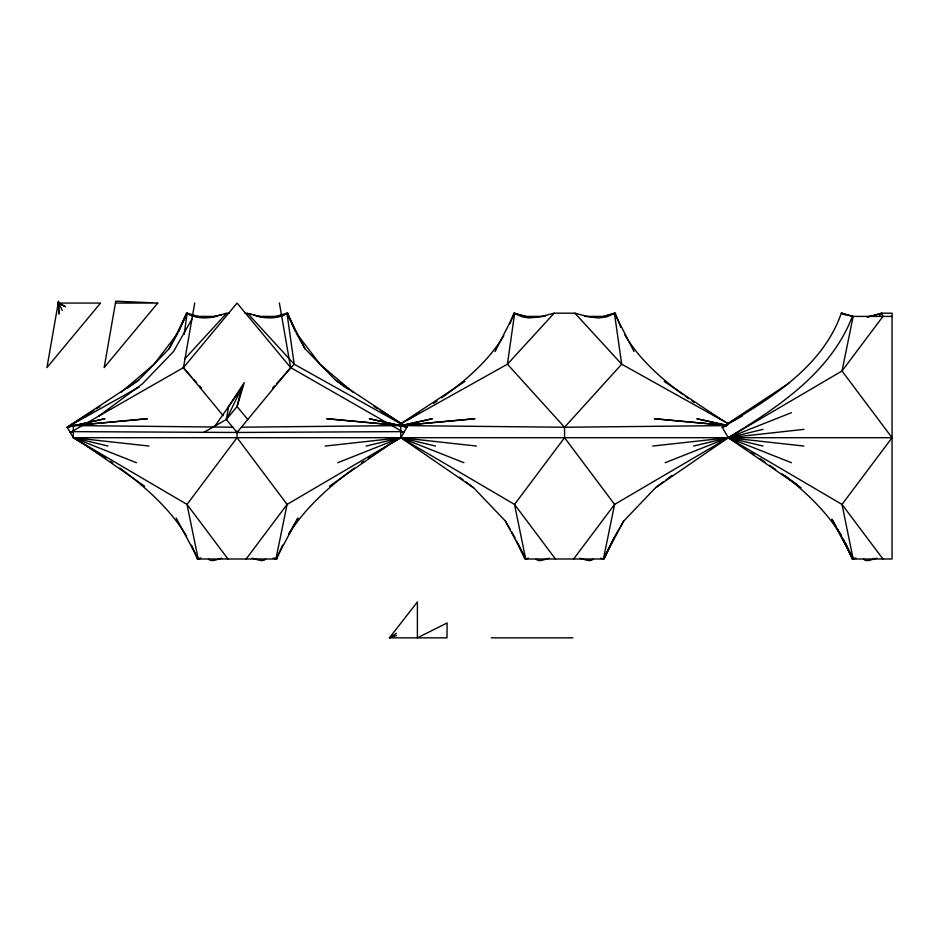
<?xml version="1.0" encoding="UTF-8"?>
<svg xmlns="http://www.w3.org/2000/svg" width="939" height="939" viewBox="0 0 939 939"><rect width="100%" height="100%" fill="white"/><g stroke="black" fill="none" stroke-linecap="round" stroke-linejoin="round"><path stroke-width="1.41" d="M184.15 334.448L187.178 313.192L198.188 316.408M525.687 316.408L514.666 313.192L507.412 364.203L564.55 427.245L564.55 437.703L514.525 504.419L525.687 558.998L528.434 558.189M58.535 301.161L46.95 367.595L100.543 303.062L58.206 303.062L65.507 306.736L58.288 302.593M194.725 303.062L183.469 367.595L223.2 415.695M273.179 558.189L275.925 558.998L287.088 504.419L400.8 437.703L406.939 427.245L335.376 380.049L304.964 348.698L296.255 333.075L320.164 364.379L352.724 392.068M215.019 425.989L241.734 387.807L237.062 406.587L226.346 419.498L203.693 432.468M265.596 559.221C262.85 562.449 256.171 559.01 252.251 558.224M593.084 559.221C590.032 562.531 583.718 558.905 579.75 558.224M615.245 313.192L606.441 316.936L598.507 317.981L588.765 316.842L574.938 313.192L554.163 313.192L539.362 317.03L528.551 317.922L521.99 316.736L513.868 313.192L509.854 323.838M573.647 558.998L614.587 504.419L842.013 370.987L853.175 316.408L841.321 313.192C822.4 367.595 769.147 399.415 722.161 427.245L728.3 437.703L801.084 487.74M197.413 558.998L276.7 558.998L282.627 545.101M187.777 313.567L187.178 313.192L178.48 331.749L186.309 313.192C195.676 318.603 207.308 319.154 217.707 315.727M241.734 387.807L226.346 419.498L228.588 406.587L244.269 382.596L237.062 406.587L247.779 419.498M127.328 388.323L138.749 380.049L169.149 348.698L187.178 313.192M495.064 351.538L514.666 313.192M663.697 481.59L655.528 487.74L623.684 521.098L603.425 558.998L600.667 558.189M275.925 558.998L297.945 518.058L288.825 533.833M169.149 348.698L177.858 333.075L153.949 364.379L121.389 392.068M191.908 319.201L173.539 351.503L142.411 383.863L98.548 416.259M614.705 536.58L623.684 521.098M503.809 335.681C488.515 361.092 465.462 380.694 441.635 397.831M288.801 534.091C305.421 507.541 329.366 486.555 354.285 468.033M237.062 431.165L237.062 437.703L187.025 504.419L198.188 558.998L200.946 558.189M246.159 558.998L287.088 504.419L237.062 437.703M877.437 314.448L881.662 313.192L882.953 316.408L842.013 370.987L892.05 437.703L842.013 504.419L853.175 558.998L855.934 558.189M157.764 303.062L104.17 367.595L115.767 301.161L157.764 303.062L115.438 303.062M272.521 388.112L274.493 385.941M276.465 383.769L294.2 364.203L286.947 313.192L275.925 316.408M403.735 425.602L564.55 427.245L621.7 364.203L614.435 313.192L603.425 316.408M184.783 358.886L226.663 313.192L229.269 313.192M554.163 313.192L507.412 364.203L401 423.7M879.714 315.316L881.662 313.192L892.05 313.192L892.05 558.998L852.366 558.998M666.033 479.841L671.866 475.451M361.398 462.974L363.769 461.284M329.472 486.226L388.206 445.286L400.8 437.703L476.425 446.048M655.528 487.74L728.3 437.703C777.422 407.585 830.886 372.583 852.354 316.408L841.309 313.192M433.572 403.394L437.058 401.012M400.906 423.665L464.864 381.469M368.334 458.173L370.6 456.659M372.865 455.145L388.206 445.286M138.749 380.049L67.174 427.245L73.312 437.703L105.778 458.173M724.591 425.637L788.889 383.253M255.807 315.574C266.359 319.096 278.273 318.826 287.792 313.192M396.434 633.356L389.439 637.839L446.999 637.839L447.128 622.968L417.397 637.839L417.397 601.946L389.439 637.839L396.434 635.597M93.935 410.355L67.174 427.245L104.804 418.735L67.174 427.245L139.383 386.868M96.365 408.817L100.015 406.517M407.15 420.085L418.947 412.925M742.432 415.907L722.161 427.245L725.847 426.236M337.7 462.716L400.8 437.703L435.485 446.048M665.188 462.716L791.413 412.691M221.862 558.224C217.789 558.846 211.968 562.578 208.517 559.221M549.362 558.224C545.301 558.811 539.432 562.614 536.016 559.221M876.862 558.224C872.824 558.787 866.779 562.707 863.493 559.139M226.064 313.368L225.43 313.567M881.064 313.368L880.453 313.556M225.771 313.462L221.181 314.8M880.16 313.649L879.256 313.919M878.658 314.096L876.427 314.729M605.632 316.009L615.303 313.192L620.796 327.382M200.124 558.189L197.366 558.998L191.497 545.101M832.916 521.098L853.175 558.998L843.21 539.021L852.354 558.998L855.112 558.189M877.167 314.53L873.54 315.516M221.874 314.612L220.442 315.011M220.43 315.011L219.738 315.199M875.171 315.081L867.343 316.936M217.062 315.891L219.667 315.222M219.421 315.281L218.67 315.481M872.707 315.727L871.979 315.915M871.615 315.997L869.937 316.396M366.128 446.048L400.8 437.703L463.913 462.716M693.616 446.048L762.984 429.369M215.477 316.267L212.331 316.948M404.427 425.038L432.304 418.735L403.664 424.956M869.408 316.513L867.331 316.948M325.187 446.048L400.8 437.703L514.525 504.419L555.454 558.998M652.687 446.048L803.925 429.369M241.44 427.198L400.8 425.578L406.939 427.245L380.178 410.355M564.55 427.245L726.845 425.59M244.856 313.192L249.187 313.72M197.378 316.408L217.402 316.408M256.793 316.408L276.547 316.408M524.913 316.408L545.066 316.408M584.586 316.408L604.2 316.408M852.401 316.408L892.05 316.408M892.05 437.703L73.312 437.703L73.312 425.578L147.27 418.735L73.312 425.578L232.672 427.198M491.297 637.839L572.872 637.839M737.467 443.22L728.3 437.703L803.925 446.048M148.925 446.048L73.312 437.703L187.025 504.419L227.966 558.998M261.781 316.948L259.692 316.513M726.868 425.261L696.808 418.735L726.082 425.355M259.281 316.42L258.565 316.255M258.213 316.173L257.497 315.997M882.953 558.998L842.013 504.419L728.3 437.703L762.984 446.048M107.997 446.048L73.312 437.703L136.425 462.716M257.133 315.915L254.187 315.152M255.572 315.516L254.387 315.199M253.906 315.07L249.434 313.79M251.64 314.436L250.748 314.178M513.809 313.192L524.854 316.408M273.988 558.189L276.759 558.998M249.844 313.919L248.694 313.567M728.3 437.703L791.413 462.716M845.335 315.011L842.166 313.192M707.936 411.493L728.206 423.665L621.7 364.203L574.938 313.192M188.516 314.013L187.906 313.649M843.492 314.002L842.893 313.638M374.098 406.517L377.748 408.817M664.249 381.469L721.962 420.085M692.043 401.012L694.367 402.596M510.253 529.432L505.428 521.098L473.585 487.74L400.8 437.703L400.8 425.578L369.309 418.735L406.939 427.245L294.2 364.203L247.45 313.192M751.693 452.809L754.087 454.476M760.074 458.655L764.874 461.988M769.663 465.333L775.661 469.512M781.647 473.69L797.234 484.547M85.907 445.286L144.641 486.226M110.356 461.284L112.727 462.974M335.376 380.049L347.935 389.145M683.123 394.65C660.516 378.053 638.954 358.874 624.564 334.495M685.294 396.246L688.557 398.629M459.582 477.2L463.08 479.841M465.415 481.59L473.585 487.74M119.828 468.033C145.463 487.036 169.982 508.75 186.697 536.251M784.84 475.603C806.636 492.811 827.212 512.342 841.696 536.251M182.87 367.466L191.732 377.243M193.704 379.426L196.662 382.678M199.62 385.941L201.592 388.112M225.97 419.052L237.062 432.468L400.8 431.635L403.876 432.468L290.644 367.595L237.062 303.062L183.469 367.595L70.237 432.468L73.312 431.635L237.062 432.468L290.644 367.595L279.388 303.062M564.55 437.703L614.587 504.419L603.425 558.998L614.024 537.777L604.246 558.998L524.866 558.998L516.309 540.43M511.638 531.814L515.088 537.777M831.86 519.279L836.074 526.556M837.482 528.974L840.992 535.042M831.848 519.337L851.121 555.16M176.168 518.058L198.188 558.998M505.428 521.098L525.687 558.998L518.211 544.01M614.435 313.192L634.048 351.538M304.964 348.698L286.947 313.192L295.632 331.749L287.803 313.192M845.898 543.834L852.354 558.998M62.22 310.422L58.371 302.112L58.934 314.096L58.453 301.63M474.77 418.735L403.7 425.32L474.77 418.735M726.856 425.449L654.342 418.735L726.856 425.437M400.8 425.578L326.842 418.735L400.8 425.578"/></g></svg>
